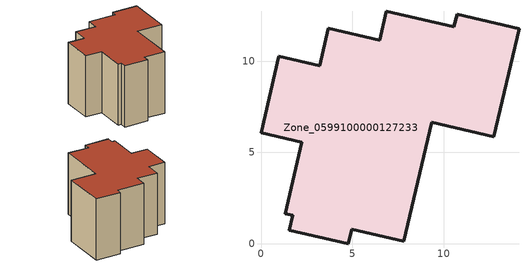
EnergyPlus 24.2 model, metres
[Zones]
Zone_0599100000127233
 floor ground (C_G): 9.35,6.65 7.83,0.13 4.97,0.8 4.78,0 1.55,0.75 1.74,1.55 1.32,1.65 2.24,5.56 0,6.09 0.98,10.28 3.21,9.76 3.69,11.81 6.5,11.15 6.87,12.73 10.56,11.9 10.74,12.56 14.13,11.79 12.76,5.86 z0
 wall outside (C_F): 0,6.09 2.24,5.56 1.32,1.65 1.74,1.55 1.55,0.75 4.78,0 4.97,0.8 7.83,0.13 9.35,6.65 12.76,5.86 14.13,11.79 10.74,12.56 10.56,11.9 6.87,12.73 6.5,11.15 3.69,11.81 3.21,9.76 0.98,10.28 0,6.09 z0:8.47
 roof outside (C_R): 9.35,6.65 12.76,5.86 14.13,11.79 10.74,12.56 10.56,11.9 6.87,12.73 6.5,11.15 3.69,11.81 3.21,9.76 0.98,10.28 0,6.09 2.24,5.56 1.32,1.65 1.74,1.55 1.55,0.75 4.78,0 4.97,0.8 7.83,0.13 z8.47
[BUILDING]
Pand.0599100000127233: North Axis=0; Terrain=City; Loads Convergence Tolerance Value=0.04; Temperature Convergence Tolerance Value=0.4; Solar Distribution=FullExterior; Maximum Number of Warmup Days=25; Minimum Number of Warmup Days=1
[Site:Location]
Rotterdam.The.Hague.AP_ZH_NLD Design_Conditions: Latitude=51.96; Longitude=4.45; Time Zone=1; Elevation=-4.5
[SITE:GROUNDTEMPERATURE:BUILDINGSURFACE]
18, 18, 18, 18, 18, 18, 18, 18, 18, 18, 18, 18
[MATERIAL] Thermal Absorptance=0.9; Solar Absorptance=0.7; Visible Absorptance=0.7
Name | Roughness | Thickness | Conductivity | Density | Specific Heat
G.TC.1946 | MediumSmooth | 0.15 | 1 | 540 | 1210
F.TC.1946 | Rough | 0.3 | 0.857143 | 1920 | 840
R.TC.1946 | MediumRough | 0.2 | 0.909091 | 1500 | 1000
[CONSTRUCTION]
C_G: G.TC.1946
C_F: F.TC.1946
C_R: R.TC.1946
[ZONE]
Zone_0599100000127233: Type=1; Multiplier=1; Ceiling Height=Autocalculate; Volume=Autocalculate; Floor Area=autocalculate; Part of Total Floor Area=Yes
[ZONEINFILTRATION:DESIGNFLOWRATE]
Infil_Zone_0599100000127233: Zone or ZoneList or Space or SpaceList=Zone_0599100000127233; Schedule=AlwaysOn; Design Flow Rate Calculation Method=Flow/Area; Flow Rate per Floor Area=0.003; Constant Term Coefficient=1; Temperature Term Coefficient=0; Velocity Term Coefficient=0; Velocity Squared Term Coefficient=0
[HVACTEMPLATE:ZONE:IDEALLOADSAIRSYSTEM]
Zone_0599100000127233: Maximum Heating Supply Air Temperature=50; Minimum Cooling Supply Air Temperature=13; Maximum Heating Supply Air Humidity Ratio=0.0156; Minimum Cooling Supply Air Humidity Ratio=0.0077; Heating Limit=NoLimit; Cooling Limit=NoLimit; Dehumidification Control Type=ConstantSensibleHeatRatio; Cooling Sensible Heat Ratio=0.7; Dehumidification Setpoint=60; Humidification Control Type=None; Humidification Setpoint=30; Outdoor Air Method=None; Outdoor Air Flow Rate per Person=0.00944; Outdoor Air Flow Rate per Zone Floor Area=0; Outdoor Air Flow Rate per Zone=0; Demand Controlled Ventilation Type=None; Outdoor Air Economizer Type=NoEconomizer; Heat Recovery Type=None; Sensible Heat Recovery Effectiveness=0.7; Latent Heat Recovery Effectiveness=0.65
[ZONECONTROL:THERMOSTAT]
ThermostatControl_Zone_0599100000127233: Zone or ZoneList=Zone_0599100000127233; Control Type Schedule=DualSetpointControlType; Control 1=Thermostat_Zone_0599100000127233; Temperature Difference Between Cutout And Setpoint=0
[THERMOSTATSETPOINT:DUALSETPOINT]
Thermostat_Zone_0599100000127233: Heating Setpoint Temperature Schedule=HeatingSetpoint_Zone_0599100000127233; Cooling Setpoint Temperature Schedule=CoolingSetpoint_Zone_0599100000127233
[SCHEDULE:COMPACT]
HeatingSetpoint_Zone_0599100000127233: Through: 12/31, For: AllDays, Until: 24:00, 21
CoolingSetpoint_Zone_0599100000127233: Through: 12/31, For: AllDays, Until: 24:00, 24
DualSetpointControlType: Through: 12/31, For: AllDays, Until: 24:00, 4
AlwaysOn: Through: 12/31, For: AllDays, Until: 24:00, 1
